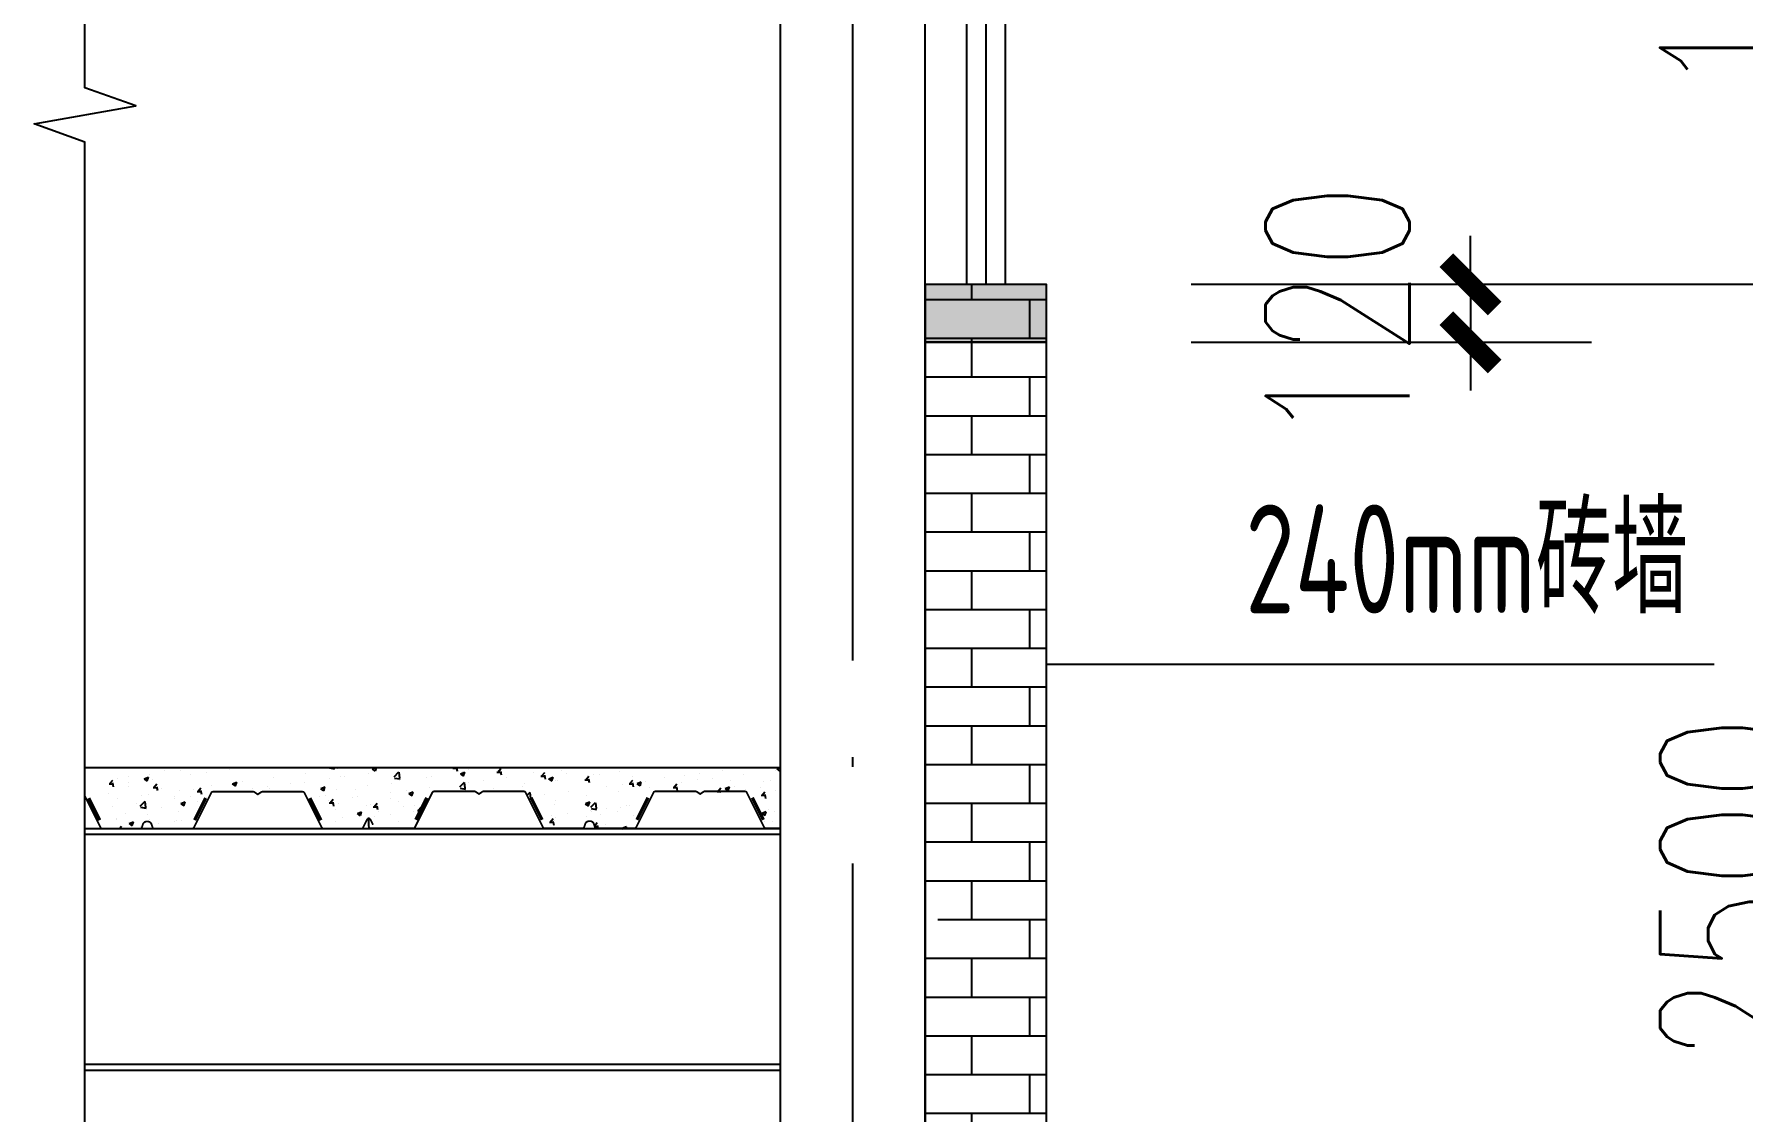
# Model space of a CAD drawing. Extents: x -89996 to 1006241, y -2176 to 440573.
# Drawn here: x 738610 to 742144, y 243459 to 245687 of the extents above; entities that cross this region are included whole.
import ezdxf
from ezdxf.enums import TextEntityAlignment as Align

# ---------------------------------------------------------------- set-up
doc = ezdxf.new("R2010")
doc.units = 0
doc.header["$LTSCALE"] = 1000
doc.header["$MEASUREMENT"] = 0
doc.linetypes.add('DOTE', pattern=[2.42, 2, -0.2, 0.02, -0.2])
for name, color, linetype in [('AXIS', 3, 'Continuous'), ('BOLT', 251, 'Continuous'), ('DIM_SYMB', 3, 'Continuous'), ('DOTE', 1, 'DOTE'), ('FZX', 31, 'Continuous'), ('GZ', 50, 'Continuous'), ('MC', 132, 'Continuous'), ('PUB_HATCH', 8, 'Continuous'), ('PUB_TITLE', 4, 'Continuous'), ('S', 2, 'Continuous'), ('THIN', 7, 'Continuous')]:
    doc.layers.add(name, color=color, linetype=linetype)
doc.styles.add('_TCH_DIM_T3', font='SIMPLEX', dxfattribs={"width": 0.705882, "bigfont": 'GBCBIG'})
doc.styles.add('TSSD_Label', font='tssdeng.shx', dxfattribs={"width": 0.7, "bigfont": 'hztxt.shx'})
doc.dimstyles.new('_TCH_ARCH&&100', dxfattribs={"dimtxt": 297.5, "dimasz": 100, "dimexe": 250, "dimexo": 300, "dimgap": 126.25, "dimtad": 1, "dimdec": 0, "dimzin": 0, "dimdsep": 46, "dimtxsty": '_TCH_DIM_T3', "dimblk": 'ARCHTICK', "dimcen": 0.09, "dimclrt": 7, "dimazin": 2, "dimtfac": 1, "dimtdec": 0, "dimtix": 1, "dimtmove": 2, "dimatfit": 3, "dimfxl": 0, "dimtolj": 1, "dimtzin": 0, "dimarcsym": 0})

# ---------------------------------------------------------------- blocks, each defined once
blk = doc.blocks.new('_ArchTick')
at = {"color": 0, "linetype": 'ByBlock', "const_width": 0.4}
blk.add_lwpolyline([(-0.5, -0.5), (0.5, 0.5)], dxfattribs=at)
blk = doc.blocks.new('*D178')
at = {"layer": 'AXIS', "color": 0, "lineweight": -2, "transparency": 16777216}
for p, q in [((741580.9, 245170.1), (741580.9, 245270.1)), ((741003.4, 245170.1), (741830.9, 245170.1)), ((741580.9, 245170.1), (741580.9, 245050.1)), ((741003.4, 245050.1), (741830.9, 245050.1)), ((741580.9, 245050.1), (741580.9, 244950.1))]:
    blk.add_line(p, q, dxfattribs=at)
at = {"layer": 'Defpoints', "color": 0, "transparency": 16777216}
for p in [(740703.4, 245170.1), (740703.4, 245050.1), (741580.9, 245050.1)]:
    blk.add_point(p, dxfattribs=at)
at = {"layer": 'AXIS', "color": 0, "lineweight": -2, "transparency": 16777216, "xscale": 100, "yscale": 100, "zscale": 100}
for p, rotation in [((741580.9, 245170.1), 270), ((741580.9, 245050.1), 90)]:
    blk.add_blockref('_ArchTick', p, dxfattribs=dict(at, rotation=rotation))
at = {"layer": 'AXIS', "color": 7, "transparency": 16777216, "insert": (741305.9, 245110.1), "char_height": 297.5, "attachment_point": 5, "rotation": 90, "style": '_TCH_DIM_T3'}
blk.add_mtext('\\A1;120', dxfattribs=at)
blk = doc.blocks.new('*D184')
at = {"layer": 'AXIS', "color": 0, "lineweight": -2, "transparency": 16777216}
for p, q in [((741003.4, 245170.1), (742646.9, 245170.1)), ((742396.9, 242670.1), (742396.9, 245170.1)), ((741003.4, 242670.1), (742646.9, 242670.1))]:
    blk.add_line(p, q, dxfattribs=at)
at = {"layer": 'Defpoints', "color": 0, "transparency": 16777216}
for p in [(740703.4, 245170.1), (742396.9, 245170.1), (740703.4, 242670.1)]:
    blk.add_point(p, dxfattribs=at)
at = {"layer": 'AXIS', "color": 0, "lineweight": -2, "transparency": 16777216, "xscale": 100, "yscale": 100, "zscale": 100}
for p, rotation in [((742396.9, 245170.1), 90), ((742396.9, 242670.1), 270)]:
    blk.add_blockref('_ArchTick', p, dxfattribs=dict(at, rotation=rotation))
at = {"layer": 'AXIS', "color": 7, "transparency": 16777216, "insert": (742121.9, 243920.1), "char_height": 297.5, "attachment_point": 5, "rotation": 90, "style": '_TCH_DIM_T3'}
blk.add_mtext('\\A1;2500', dxfattribs=at)
blk = doc.blocks.new('*D185')
at = {"layer": 'AXIS', "color": 0, "lineweight": -2, "transparency": 16777216}
for p, q in [((741003.4, 246670.1), (742646.9, 246670.1)), ((742396.9, 245170.1), (742396.9, 246670.1)), ((741003.4, 245170.1), (742646.9, 245170.1))]:
    blk.add_line(p, q, dxfattribs=at)
at = {"layer": 'Defpoints', "color": 0, "transparency": 16777216}
for p in [(740703.4, 246670.1), (742396.9, 246670.1), (740703.4, 245170.1)]:
    blk.add_point(p, dxfattribs=at)
at = {"layer": 'AXIS', "color": 0, "lineweight": -2, "transparency": 16777216, "xscale": 100, "yscale": 100, "zscale": 100}
for p, rotation in [((742396.9, 246670.1), 90), ((742396.9, 245170.1), 270)]:
    blk.add_blockref('_ArchTick', p, dxfattribs=dict(at, rotation=rotation))
at = {"layer": 'AXIS', "color": 7, "transparency": 16777216, "insert": (742121.9, 245920.1), "char_height": 297.5, "attachment_point": 5, "rotation": 90, "style": '_TCH_DIM_T3'}
blk.add_mtext('\\A1;1500', dxfattribs=at)
blk = doc.blocks.new('*D187')
at = {"layer": 'AXIS', "color": 0, "lineweight": -2, "transparency": 16777216}
for p, q in [((741103.4, 251670.1), (743154.8, 251670.1)), ((742904.8, 239670.1), (742904.8, 251670.1)), ((741116.5, 239670.1), (743154.8, 239670.1))]:
    blk.add_line(p, q, dxfattribs=at)
at = {"layer": 'Defpoints', "color": 0, "transparency": 16777216}
for p in [(740803.4, 251670.1), (742904.8, 251670.1), (740816.5, 239670.1)]:
    blk.add_point(p, dxfattribs=at)
at = {"layer": 'AXIS', "color": 0, "lineweight": -2, "transparency": 16777216, "xscale": 100, "yscale": 100, "zscale": 100}
for p, rotation in [((742904.8, 251670.1), 90), ((742904.8, 239670.1), 270)]:
    blk.add_blockref('_ArchTick', p, dxfattribs=dict(at, rotation=rotation))
at = {"layer": 'AXIS', "color": 7, "transparency": 16777216, "insert": (742629.8, 245670.1), "char_height": 297.5, "attachment_point": 5, "rotation": 90, "style": '_TCH_DIM_T3'}
blk.add_mtext('\\A1;12000', dxfattribs=at)

msp = doc.modelspace()

# ---------------------------------------------------------------- hatches: boundary and pattern name
at = {"layer": 'BOLT'}
h = msp.add_hatch(dxfattribs=at)
h.set_pattern_fill('AR-BRSTD', color=256, scale=100)
h.set_pattern_definition([(0, (126243.66, -246671.62), (0, 80.138549), []), (90, (126243.66, -246671.62), (-120.1928, 80.138549), [80.13855, -80.13854])])
h.paths.add_polyline_path([(740703.39, 243029.04), (740453.39, 243029.04), (740453.39, 243851.35), (740479.26, 243851.35), (740479.26, 243871.35), (740693.39, 243871.35), (740693.39, 244021.35), (740703.39, 244021.35)])
h.paths.add_polyline_path([(740703.39, 244021.35), (740693.39, 244021.35), (740693.39, 243871.35), (740453.39, 243871.35), (740453.39, 245170.11), (740703.39, 245170.11)])
h = msp.add_hatch(color=256, dxfattribs=at)
h.dxf.hatch_style = 1
h.paths.add_polyline_path([(740703.39, 245170.11), (740453.39, 245170.11), (740453.39, 245050.11), (740703.39, 245050.11)])

# ---------------------------------------------------------------- linework, layer by layer
at = {"color": 9, "linetype": 'Continuous'}
for p, q in [((738766.66, 244137.57, 1.55), (738772.79, 244144.86, 1.55)), ((738782.84, 244148.35, 1.55), (738782.84, 244148.35, 1.55)), ((738804.7, 244151.81, 1.55), (738804.7, 244151.81, 1.55)), ((738837.3, 244146.9, 1.55), (738843.62, 244142.63, 1.55)), ((738837.61, 244147.45, 1.55), (738846.51, 244150.86, 1.55)), ((738843.89, 244143, 1.55), (738846.47, 244150.68, 1.55)), ((738848.05, 244157.29, 1.55), (738848.05, 244157.29, 1.55)), ((738854.02, 244145.64, 1.55), (738854.02, 244145.64, 1.55)), ((738878.76, 244164.52, 1.55), (738878.76, 244164.52, 1.55)), ((738912.19, 244165.42, 1.55), (738912.19, 244165.42, 1.55)), ((738934.23, 244156.2, 1.55), (738934.23, 244156.2, 1.55)), ((738966.02, 244160.38, 1.55), (738966.02, 244160.38, 1.55)), ((739014.12, 244166.71, 1.55), (739014.12, 244166.71, 1.55)), ((739020.13, 244137.27, 1.55), (739029.02, 244140.69, 1.55)), ((739026.41, 244132.83, 1.55), (739028.98, 244140.51, 1.55)), ((739041.82, 244141.61, 1.55), (739041.82, 244141.61, 1.55)), ((739105.97, 244149.74, 1.55), (739105.97, 244149.74, 1.55)), ((739171.93, 244159.26, 1.55), (739171.93, 244159.26, 1.55)), ((739220.99, 244169.98, 1.55), (739231.26, 244168.39, 1.55)), ((739221.01, 244148.26, 1.55), (739221.01, 244148.26, 1.55)), ((739237.14, 244168.2, 1.55), (739237.14, 244168.2, 1.55)), ((739243.84, 244152.31, 1.55), (739243.84, 244152.31, 1.55)), ((739252.81, 244152.45, 1.55), (739252.81, 244152.45, 1.55)), ((739300.91, 244158.78, 1.55), (739300.91, 244158.78, 1.55)), ((739309.04, 244167.51, 1.55), (739315.36, 244163.25, 1.55)), ((739309.35, 244168.07, 1.55), (739314.31, 244169.97, 1.55)), ((739315.63, 244163.62, 1.55), (739317.76, 244169.97, 1.55)), ((739317.91, 244165.03, 1.55), (739317.91, 244165.03, 1.55)), ((739354.68, 244151.55, 1.55), (739364.57, 244161.86, 1.55)), ((739355.5, 244149.12, 1.55), (739366.8, 244147.37, 1.55)), ((739366.21, 244149, 1.55), (739364.81, 244161.06, 1.55)), ((739365.7, 244143.57, 1.55), (739365.7, 244143.57, 1.55)), ((739381.11, 244169.34, 1.55), (739381.11, 244169.34, 1.55)), ((739422.4, 244149.85, 1.55), (739422.4, 244149.85, 1.55)), ((739430.91, 244152.52, 1.55), (739430.91, 244152.52, 1.55)), ((739439.84, 244169.76, 1.55), (739439.84, 244169.76, 1.55)), ((739476, 244169.14, 1.55), (739483.59, 244168.48, 1.55)), ((739477.78, 244169.34, 1.55), (739478.29, 244169.94, 1.55)), ((739485.43, 244162.71, 1.55), (739484.1, 244169.94, 1.55)), ((739490.22, 244130.53, 1.55), (739500.11, 244140.84, 1.55)), ((739491.55, 244157.34, 1.55), (739497.87, 244153.08, 1.55)), ((739491.87, 244157.89, 1.55), (739500.76, 244161.31, 1.55)), ((739495.06, 244160.65, 1.55), (739495.06, 244160.65, 1.55)), ((739496.47, 244162.57, 1.55), (739496.47, 244162.57, 1.55)), ((739498.15, 244153.45, 1.55), (739500.72, 244161.13, 1.55)), ((739501.75, 244127.97, 1.55), (739500.35, 244140.04, 1.55)), ((739507.64, 244166.9, 1.55), (739507.64, 244166.9, 1.55)), ((739507.8, 244140.33, 1.55), (739507.8, 244140.33, 1.55)), ((739539.6, 244144.51, 1.55), (739539.6, 244144.51, 1.55)), ((739567.09, 244161.17, 1.55), (739574.69, 244160.51, 1.55)), ((739568.87, 244161.37, 1.55), (739575, 244168.67, 1.55)), ((739576.53, 244154.74, 1.55), (739575.06, 244162.7, 1.55)), ((739575.43, 244164.03, 1.55), (739575.43, 244164.03, 1.55)), ((739587.69, 244150.84, 1.55), (739587.69, 244150.84, 1.55)), ((739643.23, 244161.17, 1.55), (739643.23, 244161.17, 1.55)), ((739658.19, 244153.2, 1.55), (739665.78, 244152.54, 1.55)), ((739659.97, 244153.4, 1.55), (739666.09, 244160.7, 1.55)), ((739667.62, 244146.77, 1.55), (739666.15, 244154.73, 1.55)), ((739667.9, 244161.4, 1.55), (739667.9, 244161.4, 1.55)), ((739674.07, 244147.17, 1.55), (739680.39, 244142.91, 1.55)), ((739674.39, 244147.72, 1.55), (739683.28, 244151.14, 1.55)), ((739680.66, 244143.28, 1.55), (739683.24, 244150.96, 1.55)), ((739688.83, 244144.96, 1.55), (739688.83, 244144.96, 1.55)), ((739693.1, 244143.55, 1.55), (739693.1, 244143.55, 1.55)), ((739699.7, 244165.59, 1.55), (739699.7, 244165.59, 1.55)), ((739711.02, 244158.3, 1.55), (739711.02, 244158.3, 1.55)), ((739749.28, 244145.23, 1.55), (739756.87, 244144.57, 1.55)), ((739751.06, 244145.43, 1.55), (739757.18, 244152.73, 1.55)), ((739754.79, 244154.49, 1.55), (739754.79, 244154.49, 1.55)), ((739758.71, 244138.8, 1.55), (739757.24, 244146.76, 1.55)), ((739767.17, 244156.26, 1.55), (739767.17, 244156.26, 1.55)), ((739778.82, 244155.44, 1.55), (739778.82, 244155.44, 1.55)), ((739820, 244163.43, 1.55), (739820, 244163.43, 1.55)), ((739841.23, 244168.98, 1.55), (739841.23, 244168.98, 1.55)), ((739842.15, 244137.46, 1.55), (739848.27, 244144.76, 1.55)), ((739846.61, 244152.57, 1.55), (739846.61, 244152.57, 1.55)), ((739856.9, 244137.55, 1.55), (739865.79, 244140.96, 1.55)), ((739863.18, 244133.11, 1.55), (739865.75, 244140.78, 1.55)), ((739874.48, 244142.91, 1.55), (739874.48, 244142.91, 1.55)), ((739914.41, 244149.71, 1.55), (739914.41, 244149.71, 1.55)), ((739954.69, 244153.47, 1.55), (739954.69, 244153.47, 1.55)), ((739982.2, 244146.85, 1.55), (739982.2, 244146.85, 1.55)), ((739986.48, 244157.65, 1.55), (739986.48, 244157.65, 1.55)), ((740013.77, 244147.75, 1.55), (740013.77, 244147.75, 1.55)), ((740034.58, 244163.99, 1.55), (740034.58, 244163.99, 1.55)), ((740050, 244143.98, 1.55), (740050, 244143.98, 1.55)), ((740077.92, 244155.88, 1.55), (740077.92, 244155.88, 1.55)), ((740117.8, 244141.12, 1.55), (740117.8, 244141.12, 1.55)), ((740132.24, 244144.05, 1.55), (740132.24, 244144.05, 1.55)), ((740143.88, 244165.4, 1.55), (740143.88, 244165.4, 1.55)), ((740145.81, 244167.79, 1.55), (740152.13, 244163.53, 1.55)), ((740146.12, 244168.34, 1.55), (740150.02, 244169.84, 1.55)), ((738763.94, 244116.45, 1.55), (738763.94, 244116.45, 1.55)), ((738764.89, 244137.37, 1.55), (738772.48, 244136.7, 1.55)), ((738774.32, 244130.94, 1.55), (738772.85, 244138.9, 1.55)), ((738774.13, 244135.12, 1.55), (738774.13, 244135.12, 1.55)), ((738781.29, 244106.07, 1.55), (738781.29, 244106.07, 1.55)), ((738804.95, 244130.64, 1.55), (738804.95, 244130.64, 1.55)), ((738805.92, 244139.3, 1.55), (738805.92, 244139.3, 1.55)), ((738831.73, 244113.58, 1.55), (738831.73, 244113.58, 1.55)), ((738846.5, 244115.01, 1.55), (738846.5, 244115.01, 1.55)), ((738855.98, 244129.4, 1.55), (738863.57, 244128.73, 1.55)), ((738857.76, 244129.6, 1.55), (738863.88, 244136.89, 1.55)), ((738865.41, 244122.97, 1.55), (738863.94, 244130.93, 1.55)), ((738872.75, 244127.78, 1.55), (738872.75, 244127.78, 1.55)), ((738899.53, 244110.72, 1.55), (738899.53, 244110.72, 1.55)), ((738900.82, 244106.11, 1.55), (738900.82, 244106.11, 1.55)), ((738910.65, 244123.14, 1.55), (738910.65, 244123.14, 1.55)), ((738932.61, 244110.29, 1.55), (738932.61, 244110.29, 1.55)), ((738940.54, 244124.91, 1.55), (738940.54, 244124.91, 1.55)), ((738947.07, 244121.43, 1.55), (738954.66, 244120.76, 1.55)), ((738948.85, 244121.63, 1.55), (738954.97, 244128.93, 1.55)), ((738956.5, 244115, 1.55), (738955.03, 244122.96, 1.55)), ((738967.32, 244107.86, 1.55), (738967.32, 244107.86, 1.55)), ((738976.61, 244132.66, 1.55), (738976.61, 244132.66, 1.55)), ((739008.34, 244122.05, 1.55), (739008.34, 244122.05, 1.55)), ((739019.81, 244136.72, 1.55), (739026.13, 244132.46, 1.55)), ((739045.48, 244120.26, 1.55), (739046.06, 244120.96, 1.55)), ((739060.92, 244127.18, 1.55), (739060.92, 244127.18, 1.55)), ((739076.13, 244119.19, 1.55), (739076.13, 244119.19, 1.55)), ((739092.71, 244131.37, 1.55), (739092.71, 244131.37, 1.55)), ((739095.71, 244126.89, 1.55), (739095.71, 244126.89, 1.55)), ((739140.81, 244137.7, 1.55), (739140.81, 244137.7, 1.55)), ((739169.78, 244139.6, 1.55), (739169.78, 244139.6, 1.55)), ((739170.38, 244116.98, 1.55), (739170.38, 244116.98, 1.55)), ((739200.21, 244111.71, 1.55), (739200.21, 244111.71, 1.55)), ((739202.33, 244126.55, 1.55), (739208.65, 244122.29, 1.55)), ((739202.65, 244127.1, 1.55), (739211.54, 244130.52, 1.55)), ((739208.92, 244122.66, 1.55), (739211.5, 244130.34, 1.55)), ((739211.73, 244113.46, 1.55), (739211.73, 244113.46, 1.55)), ((739222.13, 244097.72, 1.55), (739228.25, 244105.02, 1.55)), ((739235.59, 244125.92, 1.55), (739235.59, 244125.92, 1.55)), ((739267.5, 244108.69, 1.55), (739267.5, 244108.69, 1.55)), ((739274.28, 244124.43, 1.55), (739274.28, 244124.43, 1.55)), ((739279.52, 244110.59, 1.55), (739279.52, 244110.59, 1.55)), ((739299.74, 244134.05, 1.55), (739299.74, 244134.05, 1.55)), ((739347.32, 244107.73, 1.55), (739347.32, 244107.73, 1.55)), ((739347.7, 244119.25, 1.55), (739347.7, 244119.25, 1.55)), ((739348.34, 244137.14, 1.55), (739348.34, 244137.14, 1.55)), ((739379.5, 244123.43, 1.55), (739379.5, 244123.43, 1.55)), ((739384.85, 244116.38, 1.55), (739391.16, 244112.12, 1.55)), ((739385.16, 244116.93, 1.55), (739394.05, 244120.35, 1.55)), ((739391.44, 244112.49, 1.55), (739394.01, 244120.17, 1.55)), ((739415.11, 244104.86, 1.55), (739415.11, 244104.86, 1.55)), ((739427.6, 244129.77, 1.55), (739427.6, 244129.77, 1.55)), ((739429.36, 244110.24, 1.55), (739429.36, 244110.24, 1.55)), ((739491.04, 244128.1, 1.55), (739502.34, 244126.35, 1.55)), ((739559.47, 244127.89, 1.55), (739559.47, 244127.89, 1.55)), ((739619.04, 244130.84, 1.55), (739619.04, 244130.84, 1.55)), ((739624.68, 244136.83, 1.55), (739624.68, 244136.83, 1.55)), ((739629.43, 244113.33, 1.55), (739635.65, 244119.81, 1.55)), ((739633.05, 244106.08, 1.55), (739637.88, 244105.33, 1.55)), ((739634.49, 244111.31, 1.55), (739634.49, 244111.31, 1.55)), ((739637.29, 244106.95, 1.55), (739635.89, 244119.01, 1.55)), ((739666.29, 244115.5, 1.55), (739666.29, 244115.5, 1.55)), ((739714.38, 244121.83, 1.55), (739714.38, 244121.83, 1.55)), ((739753.25, 244112.21, 1.55), (739753.25, 244112.21, 1.55)), ((739794.59, 244132.39, 1.55), (739794.59, 244132.39, 1.55)), ((739818.45, 244121.15, 1.55), (739818.45, 244121.15, 1.55)), ((739826.38, 244136.58, 1.55), (739826.38, 244136.58, 1.55)), ((739840.37, 244137.26, 1.55), (739847.96, 244136.6, 1.55)), ((739849.8, 244130.82, 1.55), (739848.33, 244138.79, 1.55)), ((739856.58, 244137, 1.55), (739862.9, 244132.74, 1.55)), ((739882.6, 244129.28, 1.55), (739882.6, 244129.28, 1.55)), ((739931.46, 244129.29, 1.55), (739939.05, 244128.63, 1.55)), ((739933.24, 244129.49, 1.55), (739939.37, 244136.79, 1.55)), ((739940.89, 244122.85, 1.55), (739939.43, 244130.82, 1.55)), ((739948.56, 244138.8, 1.55), (739948.56, 244138.8, 1.55)), ((739984.12, 244118.63, 1.55), (739984.12, 244118.63, 1.55)), ((740022.55, 244121.32, 1.55), (740030.15, 244120.66, 1.55)), ((740024.34, 244121.52, 1.55), (740030.46, 244128.82, 1.55)), ((740030.99, 244120.26, 1.55), (740030.52, 244122.85, 1.55)), ((740039.1, 244126.83, 1.55), (740045.42, 244122.57, 1.55)), ((740039.42, 244127.38, 1.55), (740048.31, 244130.79, 1.55)), ((740045.69, 244122.94, 1.55), (740048.27, 244130.61, 1.55)), ((740058.18, 244131.34, 1.55), (740058.18, 244131.34, 1.55)), ((740081.38, 244124.45, 1.55), (740081.38, 244124.45, 1.55)), ((740113.17, 244128.64, 1.55), (740113.17, 244128.64, 1.55)), ((740113.65, 244113.35, 1.55), (740121.24, 244112.69, 1.55)), ((740115.43, 244113.55, 1.55), (740121.55, 244120.85, 1.55)), ((740123.08, 244106.91, 1.55), (740121.61, 244114.88, 1.55)), ((740142.34, 244123.12, 1.55), (740142.34, 244123.12, 1.55)), ((738772.51, 244089.21, 1.55), (738772.51, 244089.21, 1.55)), ((738799.46, 244076.03, 1.55), (738799.46, 244076.03, 1.55)), ((738820.61, 244095.55, 1.55), (738820.61, 244095.55, 1.55)), ((738829.36, 244090.9, 1.55), (738839.25, 244101.21, 1.55)), ((738830.18, 244088.47, 1.55), (738841.48, 244086.72, 1.55)), ((738840.89, 244088.35, 1.55), (738839.49, 244100.41, 1.55)), ((738844.96, 244072.73, 1.55), (738844.96, 244072.73, 1.55)), ((738873.52, 244088.75, 1.55), (738873.52, 244088.75, 1.55)), ((738909.11, 244080.86, 1.55), (738909.11, 244080.86, 1.55)), ((738913.11, 244095.76, 1.55), (738919.42, 244091.5, 1.55)), ((738913.42, 244096.31, 1.55), (738922.31, 244099.73, 1.55)), ((738919.7, 244091.87, 1.55), (738922.27, 244099.55, 1.55)), ((738947.59, 244101.46, 1.55), (738947.59, 244101.46, 1.55)), ((739187.6, 244098.17, 1.55), (739187.6, 244098.17, 1.55)), ((739219.4, 244102.36, 1.55), (739219.4, 244102.36, 1.55)), ((739220.35, 244097.52, 1.55), (739227.94, 244096.86, 1.55)), ((739229.78, 244091.09, 1.55), (739228.31, 244099.05, 1.55)), ((739234.05, 244083.64, 1.55), (739234.05, 244083.64, 1.55)), ((739238.5, 244096.4, 1.55), (739238.5, 244096.4, 1.55)), ((739278.14, 244075.42, 1.55), (739284.45, 244071.16, 1.55)), ((739278.45, 244075.97, 1.55), (739287.35, 244079.38, 1.55)), ((739284.73, 244071.53, 1.55), (739287.3, 244079.2, 1.55)), ((739298.2, 244091.78, 1.55), (739298.2, 244091.78, 1.55)), ((739306.3, 244093.53, 1.55), (739306.3, 244093.53, 1.55)), ((739311.44, 244089.55, 1.55), (739319.03, 244088.89, 1.55)), ((739313.22, 244089.75, 1.55), (739319.34, 244097.05, 1.55)), ((739314.29, 244069.16, 1.55), (739314.29, 244069.16, 1.55)), ((739320.87, 244083.12, 1.55), (739319.4, 244091.08, 1.55)), ((739322.78, 244079.98, 1.55), (739322.78, 244079.98, 1.55)), ((739346.09, 244073.34, 1.55), (739346.09, 244073.34, 1.55)), ((739364.16, 244101.3, 1.55), (739364.16, 244101.3, 1.55)), ((739374.09, 244090.67, 1.55), (739374.09, 244090.67, 1.55)), ((739394.19, 244079.68, 1.55), (739394.19, 244079.68, 1.55)), ((739396.84, 244092.7, 1.55), (739396.84, 244092.7, 1.55)), ((739402.53, 244081.58, 1.55), (739410.12, 244080.92, 1.55)), ((739404.31, 244081.78, 1.55), (739410.43, 244089.08, 1.55)), ((739411.96, 244075.15, 1.55), (739410.49, 244083.11, 1.55)), ((739680.97, 244071.74, 1.55), (739680.97, 244071.74, 1.55)), ((739686.29, 244093.41, 1.55), (739686.29, 244093.41, 1.55)), ((739687.29, 244102.69, 1.55), (739687.29, 244102.69, 1.55)), ((739713.07, 244076.35, 1.55), (739713.07, 244076.35, 1.55)), ((739749.88, 244096.04, 1.55), (739756.19, 244091.78, 1.55)), ((739750.19, 244096.59, 1.55), (739759.09, 244100, 1.55)), ((739751.7, 244069.93, 1.55), (739751.7, 244069.93, 1.55)), ((739754.09, 244090.54, 1.55), (739754.09, 244090.54, 1.55)), ((739756.47, 244092.15, 1.55), (739759.04, 244099.82, 1.55)), ((739761.18, 244082.3, 1.55), (739761.18, 244082.3, 1.55)), ((739761.3, 244088.48, 1.55), (739771.19, 244098.79, 1.55)), ((739761.92, 244080.49, 1.55), (739761.92, 244080.49, 1.55)), ((739762.12, 244086.06, 1.55), (739773.42, 244084.31, 1.55)), ((739772.83, 244085.93, 1.55), (739771.43, 244097.99, 1.55)), ((739780.87, 244073.48, 1.55), (739780.87, 244073.48, 1.55)), ((739792.97, 244086.49, 1.55), (739792.97, 244086.49, 1.55)), ((739816.91, 244078.87, 1.55), (739816.91, 244078.87, 1.55)), ((739821.88, 244087.68, 1.55), (739821.88, 244087.68, 1.55)), ((739835.99, 244093.2, 1.55), (739835.99, 244093.2, 1.55)), ((739841.07, 244092.82, 1.55), (739841.07, 244092.82, 1.55)), ((739848.66, 244070.62, 1.55), (739848.66, 244070.62, 1.55)), ((740114.91, 244075.7, 1.55), (740121.22, 244071.44, 1.55)), ((740115.22, 244076.25, 1.55), (740124.12, 244079.66, 1.55)), ((740121.5, 244071.81, 1.55), (740124.07, 244079.48, 1.55)), ((740127.86, 244084.88, 1.55), (740127.86, 244084.88, 1.55)), ((740140.79, 244080.84, 1.55), (740140.79, 244080.84, 1.55)), ((738779.69, 244066.09, 1.55), (738779.69, 244066.09, 1.55)), ((738779.75, 244063.79, 1.55), (738779.75, 244063.79, 1.55)), ((738785.79, 244043.84, 1.55), (738790.41, 244049.34, 1.55)), ((738787.2, 244045.46, 1.55), (738787.2, 244045.46, 1.55)), ((738806.4, 244054.8, 1.55), (738812.72, 244050.54, 1.55)), ((738806.71, 244055.35, 1.55), (738815.61, 244058.77, 1.55)), ((738812.99, 244050.91, 1.55), (738815.57, 244058.58, 1.55)), ((738829.89, 244048.15, 1.55), (738829.89, 244048.15, 1.55)), ((738847.48, 244063.22, 1.55), (738847.48, 244063.22, 1.55)), ((738867.41, 244056.02, 1.55), (738867.41, 244056.02, 1.55)), ((738899.2, 244060.2, 1.55), (738899.2, 244060.2, 1.55)), ((738903.95, 244060.86, 1.55), (738903.95, 244060.86, 1.55)), ((738915.28, 244060.36, 1.55), (738915.28, 244060.36, 1.55)), ((738947.3, 244066.53, 1.55), (738947.3, 244066.53, 1.55)), ((739234.09, 244058.6, 1.55), (739234.09, 244058.6, 1.55)), ((739248.71, 244067.27, 1.55), (739248.71, 244067.27, 1.55)), ((739254.25, 244046.04, 1.55), (739254.25, 244046.04, 1.55)), ((739362.61, 244059.02, 1.55), (739362.61, 244059.02, 1.55)), ((739675.81, 244057.67, 1.55), (739683.4, 244057.01, 1.55)), ((739677.59, 244057.87, 1.55), (739683.71, 244065.17, 1.55)), ((739685.24, 244051.24, 1.55), (739683.77, 244059.2, 1.55)), ((739685.74, 244060.41, 1.55), (739685.74, 244060.41, 1.55)), ((739687.86, 244067.77, 1.55), (739687.86, 244067.77, 1.55)), ((739768.97, 244050.25, 1.55), (739774.8, 244057.2, 1.55)), ((739768.98, 244049.52, 1.55), (739774.49, 244049.04, 1.55)), ((739776.24, 244043.76, 1.55), (739774.86, 244051.23, 1.55)), ((739792.35, 244052.6, 1.55), (739792.35, 244052.6, 1.55)), ((739825.68, 244044.91, 1.55), (739827.38, 244043.76, 1.55)), ((739826, 244045.46, 1.55), (739834.89, 244048.87, 1.55)), ((739833.2, 244043.76, 1.55), (739834.85, 244048.69, 1.55)), ((740119.84, 244059.16, 1.55), (740119.84, 244059.16, 1.55)), ((740137.11, 244059.01, 1.55), (740137.11, 244059.01, 1.55))]:
    msp.add_line(p, q, dxfattribs=at)
at = {"layer": 'AXIS'}
msp.add_line((740703.39, 244384.54), (742084.54, 244384.54), dxfattribs=at)
at = {"layer": 'DIM_SYMB'}
msp.add_lwpolyline([(738714.97, 239198.78), (738714.97, 245463.96), (738609.97, 245502.17), (738819.97, 245539.2), (738714.97, 245576.46), (738714.97, 251167.78)], dxfattribs=at)
at = {"layer": 'DOTE'}
msp.add_line((740303.39, 239552.4), (740303.39, 250868.37), dxfattribs=at)
at = {"layer": 'FZX'}
for points in [[(740453.39, 245170.11), (740703.39, 245170.11), (740703.39, 245050.11), (740453.39, 245050.11)], [(740703.39, 242670.11), (740453.39, 242670.11), (740453.39, 245050.11), (740703.39, 245050.11)]]:
    msp.add_lwpolyline(points, close=True, dxfattribs=at)
at = {"layer": 'GZ'}
for p, q in [((740153.39, 239690.11), (740153.39, 250370.11)), ((740453.39, 239690.11), (740452.36, 250370.11))]:
    msp.add_line(p, q, dxfattribs=at)
at = {"layer": 'MC'}
for p, q in [((740538.39, 246670.11), (740538.39, 245168.87)), ((740578.39, 246670.11), (740578.39, 245168.87)), ((740618.39, 246670.11), (740618.39, 245168.87))]:
    msp.add_line(p, q, dxfattribs=at)
at = {"layer": 'PUB_HATCH'}
msp.add_line((740153.39, 244170.11, -0.4), (738714.97, 244170.11, -2.4), dxfattribs=at)
at = {"layer": 'PUB_TITLE'}
for p, q in [((738714.97, 244045.03), (740153.39, 244045.03)), ((738714.97, 244033.03), (740153.39, 244033.03)), ((738714.97, 243557.03), (740153.39, 243557.03)), ((738714.97, 243545.03), (740153.39, 243545.03))]:
    msp.add_line(p, q, dxfattribs=at)
at = {"layer": 'S', "const_width": 3.75}
for points, elevation in [([(738714.97, 244111.35), (738747.28, 244046.73, 0.284079), (738751.31, 244044.25), (738828.53, 244044.25, 0.3231651), (738832.8, 244047.33), (738834.71, 244053.08, -0.3231651), (738843.25, 244059.25), (738844.3, 244059.25, -0.3231651), (738852.84, 244053.08), (738854.75, 244047.33, 0.3231651), (738859.02, 244044.25), (738936.24, 244044.25, 0.284079), (738940.27, 244046.73), (738976.03, 244118.26, -0.284079), (738980.06, 244120.75), (739062.98, 244120.75, -0.1499643), (739065.51, 244119.97), (739072.52, 244115.22), (739079.54, 244119.97, -0.1499643), (739082.07, 244120.75), (739164.99, 244120.75, -0.284079), (739169.02, 244118.26), (739204.78, 244046.73, 0.284079), (739208.81, 244044.25), (739286.13, 244044.25, 0.284079), (739290.16, 244046.73), (739297.98, 244062.38, -0.620038), (739306.04, 244062.36), (739310.92, 244052.46)], 2.07), ([(739301.98, 244067.53), (739301.98, 244049.53, 0.4142136), (739306.48, 244045.03), (739393.7, 244045.03, 0.284079), (739397.73, 244047.52), (739433.49, 244119.04, -0.284079), (739437.51, 244121.53), (739520.44, 244121.53, -0.1499643), (739522.97, 244120.76), (739529.98, 244116), (739537, 244120.76, -0.1499643), (739539.53, 244121.53), (739622.45, 244121.53, -0.284079), (739626.48, 244119.04), (739662.24, 244047.52, 0.284079), (739666.26, 244045.03), (739743.49, 244045.03, 0.3231651), (739747.76, 244048.11), (739749.67, 244053.87, -0.3231651), (739758.21, 244060.03), (739759.26, 244060.03, -0.3231651), (739767.8, 244053.87), (739769.71, 244048.11, 0.3231651), (739773.98, 244045.03), (739851.2, 244045.03, 0.284079), (739855.23, 244047.52), (739890.99, 244119.04, -0.284079), (739895.01, 244121.53), (739977.94, 244121.53, -0.1499643), (739980.47, 244120.76), (739987.48, 244116), (739994.5, 244120.76, -0.1499643), (739997.03, 244121.53), (740079.95, 244121.53, -0.284079), (740083.98, 244119.04), (740119.74, 244047.52, 0.284079), (740123.76, 244045.03), (740153.39, 244045.03)], 0)]:
    msp.add_lwpolyline(points, format="xyb", dxfattribs=dict(at, elevation=elevation))
at = {"layer": 'S', "const_width": 6.75}
for points, elevation in [([(738722.84, 244107.61), (738745.69, 244061.9)], 2.07), ([(738964.71, 244107.61), (738941.86, 244061.9)], 2.07), ([(739180.34, 244107.61), (739203.19, 244061.9)], 2.07), ([(739422.17, 244108.39), (739399.32, 244062.69)], 0), ([(739637.8, 244108.39), (739660.65, 244062.69)], 0), ([(739879.67, 244108.39), (739856.82, 244062.69)], 0), ([(740095.3, 244108.39), (740118.15, 244062.69)], 0)]:
    msp.add_lwpolyline(points, dxfattribs=dict(at, elevation=elevation))

# ---------------------------------------------------------------- texts
at = {"layer": 'THIN', "style": 'TSSD_Label', "width": 0.7}
msp.add_text('240mm砖墙', height=225, dxfattribs=at).set_placement((742030.91, 244422.07), align=Align.BOTTOM_RIGHT)

# ---------------------------------------------------------------- dimensions: what is measured, and where the dimension line sits
at = {"layer": 'AXIS'}
for base, p1, p2, picture, middle in [((742904.81, 251670.11), (740816.51, 239670.11), (740803.39, 251670.11), '*D187', (742629.81, 245670.11)), ((742396.93, 246670.11), (740703.39, 245170.11), (740703.39, 246670.11), '*D185', (742121.93, 245920.11)), ((742396.93, 245170.11), (740703.39, 242670.11), (740703.39, 245170.11), '*D184', (742121.93, 243920.11))]:
    dim = msp.add_linear_dim(base=base, p1=p1, p2=p2, angle=90, dimstyle='_TCH_ARCH&&100', dxfattribs=at)
    dim.commit()
    dim.dimension.update_dxf_attribs({"geometry": picture, "text_midpoint": middle})
dim = msp.add_linear_dim(base=(741580.94, 245050.11), p1=(740703.39, 245170.11), p2=(740703.39, 245050.11), angle=90, text='120', dimstyle='_TCH_ARCH&&100', override={"dimlfac": 0.5}, dxfattribs=at)
dim.commit()
dim.dimension.update_dxf_attribs({"geometry": '*D178', "text_midpoint": (741305.94, 245110.11)})

doc.saveas('drawing.dxf')
